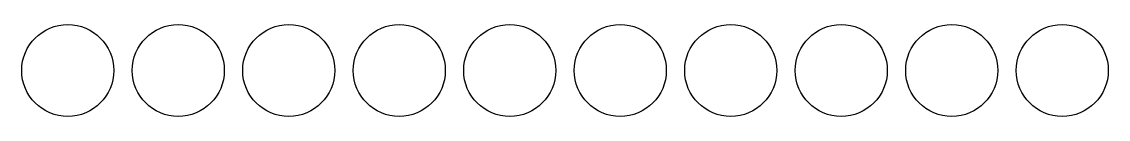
# Model space of a CAD drawing. Header units: millimetres. Extents: x -57.5 to 1.5, y -2.5 to 2.5.
import ezdxf

# ---------------------------------------------------------------- set-up
doc = ezdxf.new("R2010")
doc.units = ezdxf.units.MM
for name, color, linetype in [('PEN_1', 1, 'CONTINUOUS'), ('PEN_10', 10, 'CONTINUOUS'), ('PEN_2', 2, 'CONTINUOUS'), ('PEN_3', 3, 'CONTINUOUS'), ('PEN_4', 4, 'CONTINUOUS'), ('PEN_5', 5, 'CONTINUOUS'), ('PEN_6', 6, 'CONTINUOUS'), ('PEN_7', 7, 'CONTINUOUS'), ('PEN_8', 8, 'CONTINUOUS'), ('PEN_9', 9, 'CONTINUOUS')]:
    doc.layers.add(name, color=color, linetype=linetype)

msp = doc.modelspace()

# ---------------------------------------------------------------- linework, layer by layer
at = {"layer": 'PEN_1', "color": 1}
msp.add_circle((-55, 0), 2.5, dxfattribs=at)
at = {"layer": 'PEN_10', "color": 10}
msp.add_circle((-1, 0), 2.5, dxfattribs=at)
at = {"layer": 'PEN_2', "color": 2}
msp.add_circle((-49, 0), 2.5, dxfattribs=at)
at = {"layer": 'PEN_3', "color": 3}
msp.add_circle((-43, 0), 2.5, dxfattribs=at)
at = {"layer": 'PEN_4', "color": 4}
msp.add_circle((-37, 0), 2.5, dxfattribs=at)
at = {"layer": 'PEN_5', "color": 5}
msp.add_circle((-31, 0), 2.5, dxfattribs=at)
at = {"layer": 'PEN_6', "color": 6}
msp.add_circle((-25, 0), 2.5, dxfattribs=at)
at = {"layer": 'PEN_7', "color": 7}
msp.add_circle((-19, 0), 2.5, dxfattribs=at)
at = {"layer": 'PEN_8', "color": 8}
msp.add_circle((-13, 0), 2.5, dxfattribs=at)
at = {"layer": 'PEN_9', "color": 9}
msp.add_circle((-7, 0), 2.5, dxfattribs=at)

doc.saveas('drawing.dxf')
